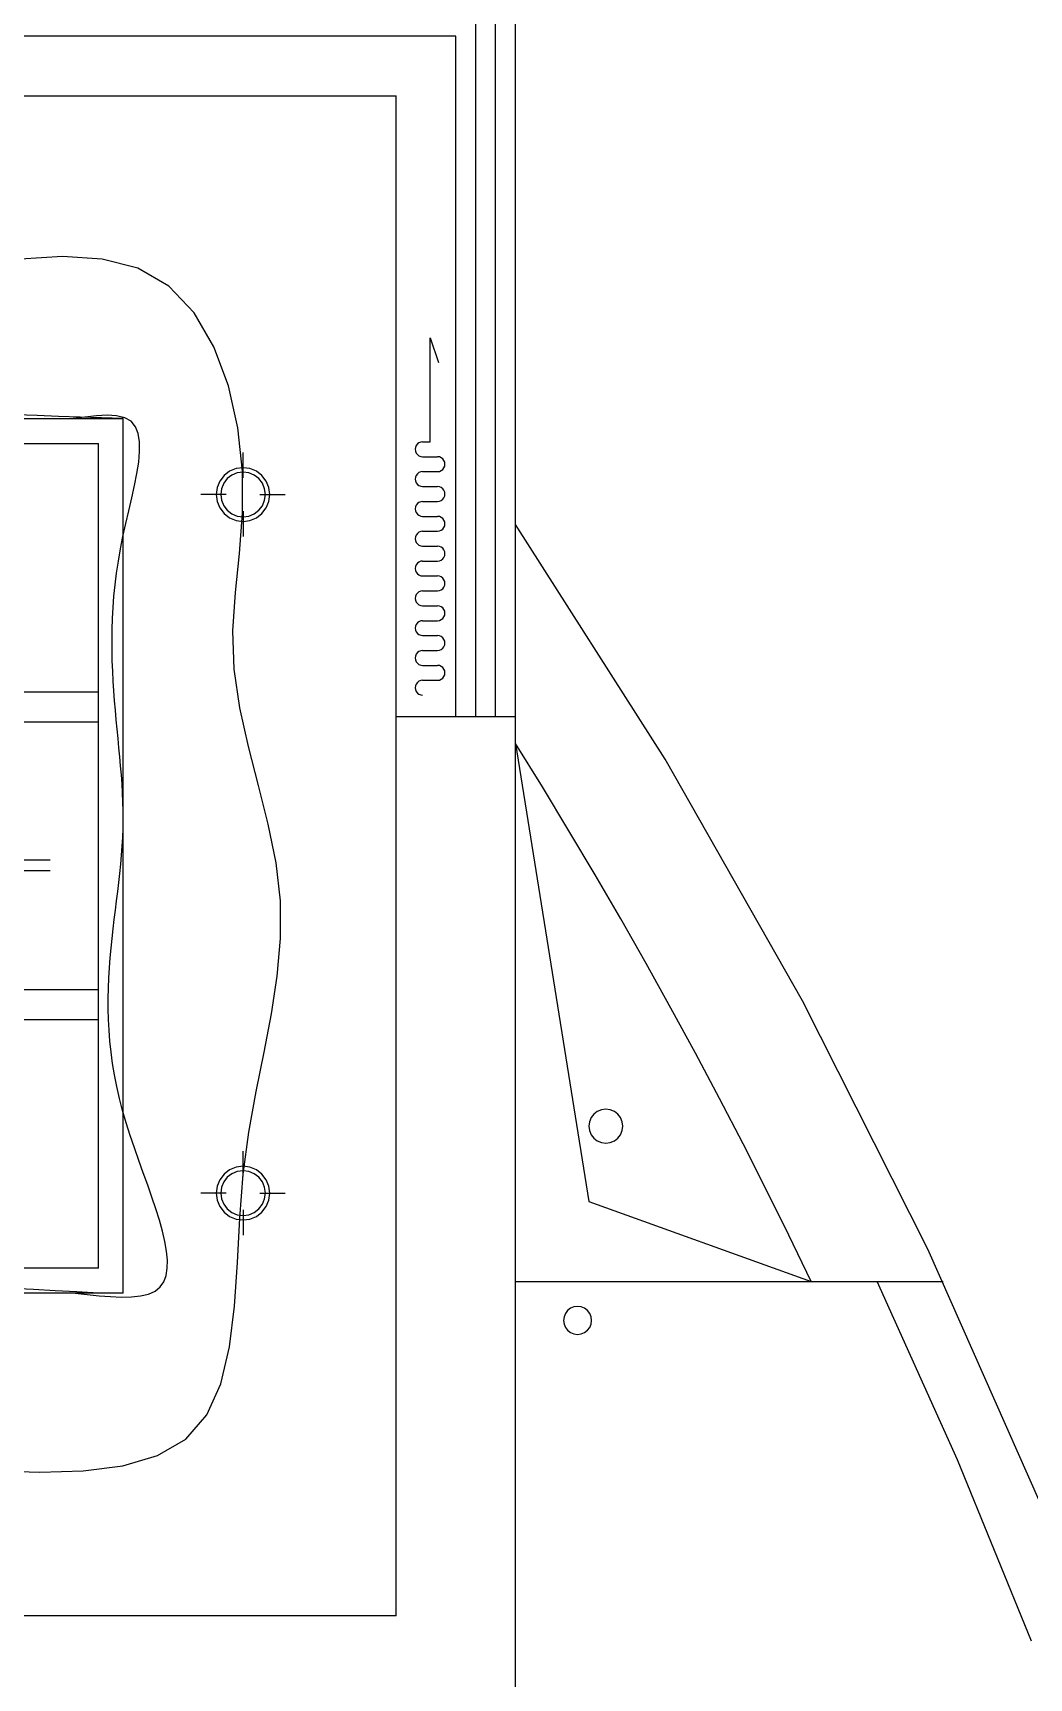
# Model space of a CAD drawing. Header units: centimetres. Extents: x 1966 to 8787, y 7398 to 12383.
# Drawn here: x 4317.8 to 4518.4, y 9215.8 to 9546.9 of the extents above; entities that cross this region are included whole.
import ezdxf

# ---------------------------------------------------------------- set-up
doc = ezdxf.new("R2010")
doc.units = ezdxf.units.CM

msp = doc.modelspace()

# ---------------------------------------------------------------- linework, layer by layer
for p, q in [((4414.97, 9447.95), (4414.97, 9558.29)), ((4410.97, 9409.29), (4410.97, 9554.29)), ((4406.97, 9409.29), (4406.97, 9550.29)), ((4402.97, 9546.29), (4230.42, 9546.29)), ((4402.97, 9409.29), (4402.97, 9546.29)), ((4230.42, 9534.29), (4390.97, 9534.29)), ((4390.97, 9409.29), (4390.97, 9534.29)), ((4323.76, 9501.91), (4315.33, 9501.39)), ((4331.73, 9501.42), (4323.76, 9501.91)), ((4338.95, 9499.56), (4331.73, 9501.42)), ((4345.19, 9495.97), (4338.95, 9499.56)), ((4350.28, 9490.58), (4345.19, 9495.97)), ((4354.25, 9483.75), (4350.28, 9490.58)), ((4397.77, 9464.62), (4397.77, 9485.57)), ((4397.77, 9485.57), (4399.46, 9480.61)), ((4357.15, 9475.89), (4354.25, 9483.75)), ((4359.05, 9467.41), (4357.15, 9475.89)), ((4019.97, 9469.29), (4325.91, 9469.29)), ((4318.65, 9469.89), (4314.33, 9470.03)), ((4322.98, 9469.74), (4318.65, 9469.89)), ((4327.3, 9469.59), (4322.98, 9469.74)), ((4328.28, 9469.61), (4325.91, 9469.29)), ((4325.91, 9469.29), (4335.97, 9469.29)), ((4331.63, 9469.44), (4327.3, 9469.59)), ((4330.58, 9469.86), (4328.28, 9469.61)), ((4332.73, 9469.97), (4330.58, 9469.86)), ((4335.97, 9469.29), (4331.63, 9469.44)), ((4334.66, 9469.86), (4332.73, 9469.97)), ((4336.29, 9469.48), (4334.66, 9469.86)), ((4335.97, 9293.29), (4335.97, 9469.29)), ((4337.55, 9468.75), (4336.29, 9469.48)), ((4338.44, 9467.67), (4337.55, 9468.75)), ((4339, 9466.27), (4338.44, 9467.67)), ((4359.98, 9458.73), (4359.05, 9467.41)), ((4270.87, 9464.29), (4330.97, 9464.29)), ((4330.97, 9414.29), (4330.97, 9464.29)), ((4339.27, 9464.59), (4339, 9466.27)), ((4339.29, 9462.67), (4339.27, 9464.59)), ((4395.21, 9464.19), (4394.97, 9463.87)), ((4395.52, 9464.42), (4395.21, 9464.19)), ((4395.88, 9464.57), (4395.52, 9464.42)), ((4396.27, 9464.62), (4395.88, 9464.57)), ((4396.27, 9464.62), (4397.77, 9464.62)), ((4339.1, 9460.54), (4339.29, 9462.67)), ((4360.11, 9459.42), (4360.11, 9462.49)), ((4394.82, 9463.51), (4394.77, 9463.12)), ((4394.77, 9463.12), (4394.82, 9462.74)), ((4394.97, 9463.87), (4394.82, 9463.51)), ((4394.82, 9462.74), (4394.97, 9462.37)), ((4394.97, 9462.37), (4395.21, 9462.06)), ((4395.21, 9462.06), (4395.52, 9461.83)), ((4395.52, 9461.83), (4395.88, 9461.68)), ((4395.88, 9461.68), (4396.27, 9461.62)), ((4396.27, 9461.62), (4399.27, 9461.62)), ((4399.66, 9461.57), (4399.27, 9461.62)), ((4400.02, 9461.42), (4399.66, 9461.57)), ((4400.33, 9461.19), (4400.02, 9461.42)), ((4400.57, 9460.87), (4400.33, 9461.19)), ((4400.72, 9460.51), (4400.57, 9460.87)), ((4338.26, 9455.83), (4338.74, 9458.25)), ((4338.74, 9458.25), (4339.1, 9460.54)), ((4356.29, 9457.84), (4355.43, 9456.72)), ((4357.41, 9458.7), (4356.29, 9457.84)), ((4357.86, 9457.92), (4356.92, 9457.21)), ((4358.71, 9459.24), (4357.41, 9458.7)), ((4358.94, 9458.37), (4357.86, 9457.92)), ((4360.11, 9459.42), (4358.71, 9459.24)), ((4360.11, 9458.52), (4358.94, 9458.37)), ((4360.02, 9450.27), (4359.98, 9458.73)), ((4361.5, 9459.24), (4360.11, 9459.42)), ((4360.11, 9458.52), (4360.11, 9459.42)), ((4360.11, 9457.39), (4360.11, 9458.52)), ((4361.27, 9458.37), (4360.11, 9458.52)), ((4362.36, 9457.92), (4361.27, 9458.37)), ((4362.81, 9458.7), (4361.5, 9459.24)), ((4363.29, 9457.21), (4362.36, 9457.92)), ((4363.92, 9457.84), (4362.81, 9458.7)), ((4364.78, 9456.72), (4363.92, 9457.84)), ((4394.82, 9457.51), (4394.77, 9457.12)), ((4394.97, 9457.87), (4394.82, 9457.51)), ((4395.21, 9458.19), (4394.97, 9457.87)), ((4395.52, 9458.42), (4395.21, 9458.19)), ((4395.88, 9458.57), (4395.52, 9458.42)), ((4396.27, 9458.62), (4395.88, 9458.57)), ((4396.27, 9458.62), (4399.27, 9458.62)), ((4399.27, 9458.62), (4399.66, 9458.68)), ((4399.66, 9458.68), (4400.02, 9458.83)), ((4400.02, 9458.83), (4400.33, 9459.06)), ((4400.33, 9459.06), (4400.57, 9459.37)), ((4400.57, 9459.37), (4400.72, 9459.74)), ((4400.77, 9460.12), (4400.72, 9460.51)), ((4400.72, 9459.74), (4400.77, 9460.12)), ((4337.7, 9453.32), (4338.26, 9455.83)), ((4354.89, 9455.42), (4354.71, 9454.02)), ((4355.43, 9456.72), (4354.89, 9455.42)), ((4355.76, 9455.19), (4355.61, 9454.02)), ((4356.21, 9456.27), (4355.76, 9455.19)), ((4356.92, 9457.21), (4356.21, 9456.27)), ((4364, 9456.27), (4363.29, 9457.21)), ((4364.45, 9455.19), (4364, 9456.27)), ((4364.61, 9454.02), (4364.45, 9455.19)), ((4365.32, 9455.42), (4364.78, 9456.72)), ((4365.51, 9454.02), (4365.32, 9455.42)), ((4394.77, 9457.12), (4394.82, 9456.74)), ((4394.82, 9456.74), (4394.97, 9456.37)), ((4394.97, 9456.37), (4395.21, 9456.06)), ((4395.21, 9456.06), (4395.52, 9455.83)), ((4395.52, 9455.83), (4395.88, 9455.68)), ((4395.88, 9455.68), (4396.27, 9455.62)), ((4396.27, 9455.62), (4399.27, 9455.62)), ((4399.66, 9455.57), (4399.27, 9455.62)), ((4400.02, 9455.42), (4399.66, 9455.57)), ((4400.33, 9455.19), (4400.02, 9455.42)), ((4400.57, 9454.87), (4400.33, 9455.19)), ((4400.72, 9454.51), (4400.57, 9454.87)), ((4400.77, 9454.12), (4400.72, 9454.51)), ((4400.72, 9453.74), (4400.77, 9454.12)), ((4337.09, 9450.75), (4337.7, 9453.32)), ((4354.71, 9454.02), (4351.64, 9454.02)), ((4354.71, 9454.02), (4354.89, 9452.63)), ((4355.61, 9454.02), (4354.71, 9454.02)), ((4354.89, 9452.63), (4355.43, 9451.32)), ((4355.43, 9451.32), (4356.29, 9450.21)), ((4356.74, 9454.02), (4355.61, 9454.02)), ((4355.61, 9454.02), (4355.76, 9452.86)), ((4355.76, 9452.86), (4356.21, 9451.77)), ((4356.21, 9451.77), (4356.92, 9450.84)), ((4356.92, 9450.84), (4357.86, 9450.13)), ((4362.36, 9450.13), (4363.29, 9450.84)), ((4363.29, 9450.84), (4364, 9451.77)), ((4363.47, 9454.02), (4364.61, 9454.02)), ((4363.92, 9450.21), (4364.78, 9451.32)), ((4364, 9451.77), (4364.45, 9452.86)), ((4364.45, 9452.86), (4364.61, 9454.02)), ((4364.61, 9454.02), (4365.51, 9454.02)), ((4364.78, 9451.32), (4365.32, 9452.63)), ((4365.32, 9452.63), (4365.51, 9454.02)), ((4365.51, 9454.02), (4368.57, 9454.02)), ((4394.82, 9451.51), (4394.77, 9451.12)), ((4394.77, 9451.12), (4394.82, 9450.74)), ((4394.97, 9451.87), (4394.82, 9451.51)), ((4395.21, 9452.19), (4394.97, 9451.87)), ((4395.52, 9452.42), (4395.21, 9452.19)), ((4395.88, 9452.57), (4395.52, 9452.42)), ((4396.27, 9452.62), (4395.88, 9452.57)), ((4396.27, 9452.62), (4399.27, 9452.62)), ((4399.27, 9452.62), (4399.66, 9452.68)), ((4399.66, 9452.68), (4400.02, 9452.83)), ((4400.02, 9452.83), (4400.33, 9453.06)), ((4400.33, 9453.06), (4400.57, 9453.37)), ((4400.57, 9453.37), (4400.72, 9453.74)), ((4335.92, 9445.6), (4336.48, 9448.17)), ((4336.48, 9448.17), (4337.09, 9450.75)), ((4356.29, 9450.21), (4357.41, 9449.35)), ((4357.41, 9449.35), (4358.71, 9448.81)), ((4357.86, 9450.13), (4358.94, 9449.68)), ((4358.71, 9448.81), (4360.11, 9448.62)), ((4358.94, 9449.68), (4360.11, 9449.52)), ((4359.4, 9442.17), (4360.02, 9450.27)), ((4360.11, 9450.66), (4360.11, 9449.52)), ((4360.11, 9449.52), (4361.27, 9449.68)), ((4360.11, 9449.52), (4360.11, 9448.62)), ((4360.11, 9448.62), (4361.5, 9448.81)), ((4360.11, 9448.62), (4360.11, 9445.56)), ((4361.27, 9449.68), (4362.36, 9450.13)), ((4361.5, 9448.81), (4362.81, 9449.35)), ((4362.81, 9449.35), (4363.92, 9450.21)), ((4394.82, 9450.74), (4394.97, 9450.37)), ((4394.97, 9450.37), (4395.21, 9450.06)), ((4395.21, 9450.06), (4395.52, 9449.83)), ((4395.52, 9449.83), (4395.88, 9449.68)), ((4395.88, 9449.68), (4396.27, 9449.62)), ((4396.27, 9449.62), (4399.27, 9449.62)), ((4399.66, 9449.57), (4399.27, 9449.62)), ((4400.02, 9449.42), (4399.66, 9449.57)), ((4400.33, 9449.19), (4400.02, 9449.42)), ((4400.57, 9448.87), (4400.33, 9449.19)), ((4400.72, 9448.51), (4400.57, 9448.87)), ((4400.57, 9447.37), (4400.72, 9447.74)), ((4400.77, 9448.12), (4400.72, 9448.51)), ((4400.72, 9447.74), (4400.77, 9448.12)), ((4445.08, 9400.76), (4414.97, 9447.95)), ((4414.97, 9409.29), (4414.97, 9447.95)), ((4335.42, 9443.09), (4335.92, 9445.6)), ((4394.82, 9445.51), (4394.77, 9445.12)), ((4394.77, 9445.12), (4394.82, 9444.74)), ((4394.97, 9445.87), (4394.82, 9445.51)), ((4394.82, 9444.74), (4394.97, 9444.37)), ((4395.21, 9446.19), (4394.97, 9445.87)), ((4394.97, 9444.37), (4395.21, 9444.06)), ((4395.52, 9446.42), (4395.21, 9446.19)), ((4395.88, 9446.57), (4395.52, 9446.42)), ((4396.27, 9446.62), (4395.88, 9446.57)), ((4396.27, 9446.62), (4399.27, 9446.62)), ((4399.27, 9446.62), (4399.66, 9446.68)), ((4399.66, 9446.68), (4400.02, 9446.83)), ((4400.02, 9446.83), (4400.33, 9447.06)), ((4400.33, 9447.06), (4400.57, 9447.37)), ((4335, 9440.63), (4335.42, 9443.09)), ((4358.59, 9434.33), (4359.4, 9442.17)), ((4395.21, 9444.06), (4395.52, 9443.83)), ((4395.52, 9443.83), (4395.88, 9443.68)), ((4395.88, 9443.68), (4396.27, 9443.62)), ((4396.27, 9443.62), (4399.27, 9443.62)), ((4399.66, 9443.57), (4399.27, 9443.62)), ((4400.02, 9443.42), (4399.66, 9443.57)), ((4400.33, 9443.19), (4400.02, 9443.42)), ((4400.02, 9440.83), (4400.33, 9441.06)), ((4400.57, 9442.87), (4400.33, 9443.19)), ((4400.33, 9441.06), (4400.57, 9441.37)), ((4400.72, 9442.51), (4400.57, 9442.87)), ((4400.57, 9441.37), (4400.72, 9441.74)), ((4400.77, 9442.12), (4400.72, 9442.51)), ((4400.72, 9441.74), (4400.77, 9442.12)), ((4334.35, 9435.86), (4334.64, 9438.22)), ((4334.64, 9438.22), (4335, 9440.63)), ((4394.82, 9439.51), (4394.77, 9439.12)), ((4394.77, 9439.12), (4394.82, 9438.74)), ((4394.97, 9439.87), (4394.82, 9439.51)), ((4394.82, 9438.74), (4394.97, 9438.37)), ((4395.21, 9440.19), (4394.97, 9439.87)), ((4394.97, 9438.37), (4395.21, 9438.06)), ((4395.52, 9440.42), (4395.21, 9440.19)), ((4395.21, 9438.06), (4395.52, 9437.83)), ((4395.88, 9440.57), (4395.52, 9440.42)), ((4395.52, 9437.83), (4395.88, 9437.68)), ((4396.27, 9440.62), (4395.88, 9440.57)), ((4395.88, 9437.68), (4396.27, 9437.62)), ((4396.27, 9440.62), (4399.27, 9440.62)), ((4396.27, 9437.62), (4399.27, 9437.62)), ((4399.27, 9440.62), (4399.66, 9440.68)), ((4399.66, 9437.57), (4399.27, 9437.62)), ((4399.66, 9440.68), (4400.02, 9440.83)), ((4400.02, 9437.42), (4399.66, 9437.57)), ((4334.12, 9433.54), (4334.35, 9435.86)), ((4358.08, 9426.61), (4358.59, 9434.33)), ((4395.52, 9434.42), (4395.21, 9434.19)), ((4395.88, 9434.57), (4395.52, 9434.42)), ((4396.27, 9434.62), (4395.88, 9434.57)), ((4396.27, 9434.62), (4399.27, 9434.62)), ((4399.27, 9434.62), (4399.66, 9434.68)), ((4399.66, 9434.68), (4400.02, 9434.83)), ((4400.33, 9437.19), (4400.02, 9437.42)), ((4400.02, 9434.83), (4400.33, 9435.06)), ((4400.57, 9436.87), (4400.33, 9437.19)), ((4400.33, 9435.06), (4400.57, 9435.37)), ((4400.72, 9436.51), (4400.57, 9436.87)), ((4400.57, 9435.37), (4400.72, 9435.74)), ((4400.77, 9436.12), (4400.72, 9436.51)), ((4400.72, 9435.74), (4400.77, 9436.12)), ((4333.83, 9429.05), (4333.95, 9431.27)), ((4333.95, 9431.27), (4334.12, 9433.54)), ((4394.82, 9433.51), (4394.77, 9433.12)), ((4394.77, 9433.12), (4394.82, 9432.74)), ((4394.97, 9433.87), (4394.82, 9433.51)), ((4394.82, 9432.74), (4394.97, 9432.37)), ((4395.21, 9434.19), (4394.97, 9433.87)), ((4394.97, 9432.37), (4395.21, 9432.06)), ((4395.21, 9432.06), (4395.52, 9431.83)), ((4395.52, 9431.83), (4395.88, 9431.68)), ((4395.88, 9431.68), (4396.27, 9431.62)), ((4396.27, 9431.62), (4399.27, 9431.62)), ((4399.66, 9431.57), (4399.27, 9431.62)), ((4400.02, 9431.42), (4399.66, 9431.57)), ((4400.33, 9431.19), (4400.02, 9431.42)), ((4400.57, 9430.87), (4400.33, 9431.19)), ((4333.76, 9426.86), (4333.83, 9429.05)), ((4394.97, 9427.87), (4394.82, 9427.51)), ((4395.21, 9428.19), (4394.97, 9427.87)), ((4395.52, 9428.42), (4395.21, 9428.19)), ((4395.88, 9428.57), (4395.52, 9428.42)), ((4396.27, 9428.62), (4395.88, 9428.57)), ((4396.27, 9428.62), (4399.27, 9428.62)), ((4399.27, 9428.62), (4399.66, 9428.68)), ((4399.66, 9428.68), (4400.02, 9428.83)), ((4400.02, 9428.83), (4400.33, 9429.06)), ((4400.33, 9429.06), (4400.57, 9429.37)), ((4400.72, 9430.51), (4400.57, 9430.87)), ((4400.57, 9429.37), (4400.72, 9429.74)), ((4400.77, 9430.12), (4400.72, 9430.51)), ((4400.72, 9429.74), (4400.77, 9430.12)), ((4333.73, 9424.71), (4333.76, 9426.86)), ((4333.74, 9422.6), (4333.73, 9424.71)), ((4358.32, 9418.89), (4358.08, 9426.61)), ((4394.82, 9427.51), (4394.77, 9427.12)), ((4394.77, 9427.12), (4394.82, 9426.74)), ((4394.82, 9426.74), (4394.97, 9426.37)), ((4394.97, 9426.37), (4395.21, 9426.06)), ((4395.21, 9426.06), (4395.52, 9425.83)), ((4395.52, 9425.83), (4395.88, 9425.68)), ((4395.88, 9425.68), (4396.27, 9425.62)), ((4396.27, 9425.62), (4399.27, 9425.62)), ((4399.66, 9425.57), (4399.27, 9425.62)), ((4400.02, 9425.42), (4399.66, 9425.57)), ((4400.33, 9425.19), (4400.02, 9425.42)), ((4400.57, 9424.87), (4400.33, 9425.19)), ((4400.72, 9424.51), (4400.57, 9424.87)), ((4400.77, 9424.12), (4400.72, 9424.51)), ((4333.78, 9420.52), (4333.74, 9422.6)), ((4394.82, 9421.51), (4394.77, 9421.12)), ((4394.77, 9421.12), (4394.82, 9420.74)), ((4394.97, 9421.87), (4394.82, 9421.51)), ((4395.21, 9422.19), (4394.97, 9421.87)), ((4395.52, 9422.42), (4395.21, 9422.19)), ((4395.88, 9422.57), (4395.52, 9422.42)), ((4396.27, 9422.62), (4395.88, 9422.57)), ((4396.27, 9422.62), (4399.27, 9422.62)), ((4399.27, 9422.62), (4399.66, 9422.68)), ((4399.66, 9422.68), (4400.02, 9422.83)), ((4400.02, 9422.83), (4400.33, 9423.06)), ((4400.33, 9423.06), (4400.57, 9423.37)), ((4400.57, 9423.37), (4400.72, 9423.74)), ((4400.72, 9423.74), (4400.77, 9424.12)), ((4333.86, 9418.48), (4333.78, 9420.52)), ((4333.97, 9416.46), (4333.86, 9418.48)), ((4359.46, 9411.11), (4358.32, 9418.89)), ((4394.82, 9420.74), (4394.97, 9420.37)), ((4394.97, 9420.37), (4395.21, 9420.06)), ((4395.21, 9420.06), (4395.52, 9419.83)), ((4395.52, 9419.83), (4395.88, 9419.68)), ((4395.88, 9419.68), (4396.27, 9419.62)), ((4396.27, 9419.62), (4399.27, 9419.62)), ((4399.66, 9419.57), (4399.27, 9419.62)), ((4400.02, 9419.42), (4399.66, 9419.57)), ((4400.33, 9419.19), (4400.02, 9419.42)), ((4400.57, 9418.87), (4400.33, 9419.19)), ((4400.72, 9418.51), (4400.57, 9418.87)), ((4400.57, 9417.37), (4400.72, 9417.74)), ((4400.77, 9418.12), (4400.72, 9418.51)), ((4400.72, 9417.74), (4400.77, 9418.12)), ((4334.1, 9414.48), (4333.97, 9416.46)), ((4334.24, 9412.52), (4334.1, 9414.48)), ((4394.82, 9415.51), (4394.77, 9415.12)), ((4394.77, 9415.12), (4394.82, 9414.74)), ((4394.97, 9415.87), (4394.82, 9415.51)), ((4394.82, 9414.74), (4394.97, 9414.37)), ((4395.21, 9416.19), (4394.97, 9415.87)), ((4394.97, 9414.37), (4395.21, 9414.06)), ((4395.52, 9416.42), (4395.21, 9416.19)), ((4395.88, 9416.57), (4395.52, 9416.42)), ((4396.27, 9416.62), (4395.88, 9416.57)), ((4396.27, 9416.62), (4399.27, 9416.62)), ((4399.27, 9416.62), (4399.66, 9416.68)), ((4399.66, 9416.68), (4400.02, 9416.83)), ((4400.02, 9416.83), (4400.33, 9417.06)), ((4400.33, 9417.06), (4400.57, 9417.37)), ((4270.87, 9414.29), (4330.97, 9414.29)), ((4330.97, 9408.29), (4330.97, 9414.29)), ((4334.41, 9410.58), (4334.24, 9412.52)), ((4361.2, 9403.29), (4359.46, 9411.11)), ((4395.21, 9414.06), (4395.52, 9413.83)), ((4395.52, 9413.83), (4395.88, 9413.68)), ((4395.88, 9413.68), (4396.27, 9413.62)), ((4024.97, 9408.29), (4330.97, 9408.29)), ((4330.97, 9354.29), (4330.97, 9408.29)), ((4334.58, 9408.67), (4334.41, 9410.58)), ((4334.76, 9406.78), (4334.58, 9408.67)), ((4390.97, 9228.29), (4390.97, 9409.29)), ((4402.97, 9409.29), (4390.97, 9409.29)), ((4406.97, 9409.29), (4402.97, 9409.29)), ((4410.97, 9409.29), (4406.97, 9409.29)), ((4414.97, 9409.29), (4410.97, 9409.29)), ((4414.97, 9403.92), (4414.97, 9409.29)), ((4334.94, 9404.91), (4334.76, 9406.78)), ((4335.12, 9403.06), (4334.94, 9404.91)), ((4335.29, 9401.22), (4335.12, 9403.06)), ((4335.46, 9399.39), (4335.29, 9401.22)), ((4363.21, 9395.46), (4361.2, 9403.29)), ((4414.97, 9403.92), (4429.72, 9311.69)), ((4420.39, 9395.16), (4414.97, 9403.92)), ((4414.97, 9295.64), (4414.97, 9403.92)), ((4335.61, 9397.58), (4335.46, 9399.39)), ((4472.79, 9352.12), (4445.08, 9400.76)), ((4335.74, 9395.77), (4335.61, 9397.58)), ((4335.84, 9393.97), (4335.74, 9395.77)), ((4365.17, 9387.65), (4363.21, 9395.46)), ((4425.74, 9386.35), (4420.39, 9395.16)), ((4335.92, 9392.17), (4335.84, 9393.97)), ((4335.97, 9390.38), (4335.92, 9392.17)), ((4335.96, 9386.8), (4335.99, 9388.59)), ((4335.99, 9388.59), (4335.97, 9390.38)), ((4335.79, 9383.21), (4335.9, 9385.01)), ((4335.9, 9385.01), (4335.96, 9386.8)), ((4366.76, 9379.9), (4365.17, 9387.65)), ((4431, 9377.49), (4425.74, 9386.35)), ((4335.49, 9379.59), (4335.65, 9381.4)), ((4335.65, 9381.4), (4335.79, 9383.21)), ((4036.59, 9378.31), (4321.27, 9378.31)), ((4311.68, 9380.46), (4321.27, 9380.46)), ((4335.3, 9377.77), (4335.49, 9379.59)), ((4367.65, 9372.23), (4366.76, 9379.9)), ((4334.87, 9374.09), (4335.09, 9375.94)), ((4335.09, 9375.94), (4335.3, 9377.77)), ((4436.18, 9368.59), (4431, 9377.49)), ((4334.41, 9370.37), (4334.64, 9372.24)), ((4334.64, 9372.24), (4334.87, 9374.09)), ((4367.67, 9364.65), (4367.65, 9372.23)), ((4333.95, 9366.57), (4334.18, 9368.48)), ((4334.18, 9368.48), (4334.41, 9370.37)), ((4441.27, 9359.63), (4436.18, 9368.59)), ((4333.74, 9364.65), (4333.95, 9366.57)), ((4333.36, 9360.74), (4333.54, 9362.7)), ((4333.54, 9362.7), (4333.74, 9364.65)), ((4366.99, 9357.09), (4367.67, 9364.65)), ((4333.09, 9356.73), (4333.21, 9358.74)), ((4333.21, 9358.74), (4333.36, 9360.74)), ((4446.28, 9350.62), (4441.27, 9359.63)), ((4333.01, 9354.68), (4333.09, 9356.73)), ((4365.81, 9349.48), (4366.99, 9357.09)), ((4330.97, 9354.29), (4024.97, 9354.29)), ((4330.97, 9348.29), (4330.97, 9354.29)), ((4332.96, 9352.61), (4333.01, 9354.68)), ((4332.96, 9350.51), (4332.96, 9352.61)), ((4498.01, 9302.14), (4472.79, 9352.12)), ((4330.97, 9348.29), (4270.87, 9348.29)), ((4330.97, 9298.29), (4330.97, 9348.29)), ((4333.02, 9348.38), (4332.96, 9350.51)), ((4333.12, 9346.21), (4333.02, 9348.38)), ((4364.33, 9341.76), (4365.81, 9349.48)), ((4451.21, 9341.57), (4446.28, 9350.62)), ((4333.29, 9344.02), (4333.12, 9346.21)), ((4333.53, 9341.78), (4333.29, 9344.02)), ((4333.83, 9339.51), (4333.53, 9341.78)), ((4362.75, 9333.85), (4364.33, 9341.76)), ((4456.04, 9332.47), (4451.21, 9341.57)), ((4334.21, 9337.2), (4333.83, 9339.51)), ((4334.67, 9334.85), (4334.21, 9337.2)), ((4335.21, 9332.46), (4334.67, 9334.85)), ((4335.85, 9330.02), (4335.21, 9332.46)), ((4361.29, 9325.69), (4362.75, 9333.85)), ((4460.79, 9323.33), (4456.04, 9332.47)), ((4336.57, 9327.54), (4335.85, 9330.02)), ((4430.2, 9328.6), (4429.86, 9327.77)), ((4430.74, 9329.31), (4430.2, 9328.6)), ((4431.45, 9329.85), (4430.74, 9329.31)), ((4432.28, 9330.2), (4431.45, 9329.85)), ((4433.17, 9330.31), (4432.28, 9330.2)), ((4434.05, 9330.2), (4433.17, 9330.31)), ((4434.88, 9329.85), (4434.05, 9330.2)), ((4435.59, 9329.31), (4434.88, 9329.85)), ((4436.13, 9328.6), (4435.59, 9329.31)), ((4436.48, 9327.77), (4436.13, 9328.6)), ((4337.38, 9325.03), (4336.57, 9327.54)), ((4338.23, 9322.51), (4337.38, 9325.03)), ((4360.15, 9317.19), (4361.29, 9325.69)), ((4429.86, 9327.77), (4429.74, 9326.89)), ((4429.74, 9326.89), (4429.86, 9326)), ((4429.86, 9326), (4430.2, 9325.17)), ((4430.2, 9325.17), (4430.74, 9324.46)), ((4435.59, 9324.46), (4436.13, 9325.17)), ((4436.13, 9325.17), (4436.48, 9326)), ((4436.59, 9326.89), (4436.48, 9327.77)), ((4436.48, 9326), (4436.59, 9326.89)), ((4339.12, 9319.98), (4338.23, 9322.51)), ((4360.11, 9318.8), (4360.11, 9321.87)), ((4430.74, 9324.46), (4431.45, 9323.92)), ((4431.45, 9323.92), (4432.28, 9323.58)), ((4432.28, 9323.58), (4433.17, 9323.46)), ((4433.17, 9323.46), (4434.05, 9323.58)), ((4434.05, 9323.58), (4434.88, 9323.92)), ((4434.88, 9323.92), (4435.59, 9324.46)), ((4465.46, 9314.14), (4460.79, 9323.33)), ((4340.02, 9317.47), (4339.12, 9319.98)), ((4358.71, 9318.62), (4357.41, 9318.08)), ((4360.11, 9318.8), (4358.71, 9318.62)), ((4361.5, 9318.62), (4360.11, 9318.8)), ((4360.11, 9317.9), (4360.11, 9318.8)), ((4362.81, 9318.08), (4361.5, 9318.62)), ((4340.91, 9315), (4340.02, 9317.47)), ((4341.76, 9312.57), (4340.91, 9315)), ((4355.43, 9316.1), (4354.89, 9314.8)), ((4356.29, 9317.22), (4355.43, 9316.1)), ((4356.21, 9315.65), (4355.76, 9314.57)), ((4356.92, 9316.59), (4356.21, 9315.65)), ((4357.41, 9318.08), (4356.29, 9317.22)), ((4357.86, 9317.3), (4356.92, 9316.59)), ((4358.94, 9317.75), (4357.86, 9317.3)), ((4360.11, 9317.9), (4358.94, 9317.75)), ((4359.45, 9308.36), (4360.15, 9317.19)), ((4361.27, 9317.75), (4360.11, 9317.9)), ((4360.11, 9316.77), (4360.11, 9317.9)), ((4362.36, 9317.3), (4361.27, 9317.75)), ((4363.29, 9316.59), (4362.36, 9317.3)), ((4363.92, 9317.22), (4362.81, 9318.08)), ((4364, 9315.65), (4363.29, 9316.59)), ((4364.78, 9316.1), (4363.92, 9317.22)), ((4364.45, 9314.57), (4364, 9315.65)), ((4365.32, 9314.8), (4364.78, 9316.1)), ((4342.56, 9310.21), (4341.76, 9312.57)), ((4354.71, 9313.4), (4351.64, 9313.4)), ((4354.89, 9314.8), (4354.71, 9313.4)), ((4354.71, 9313.4), (4354.89, 9312.01)), ((4355.61, 9313.4), (4354.71, 9313.4)), ((4354.89, 9312.01), (4355.43, 9310.7)), ((4355.76, 9314.57), (4355.61, 9313.4)), ((4355.61, 9313.4), (4355.76, 9312.24)), ((4356.74, 9313.4), (4355.61, 9313.4)), ((4355.76, 9312.24), (4356.21, 9311.15)), ((4363.47, 9313.4), (4364.61, 9313.4)), ((4364, 9311.15), (4364.45, 9312.24)), ((4364.61, 9313.4), (4364.45, 9314.57)), ((4364.45, 9312.24), (4364.61, 9313.4)), ((4364.61, 9313.4), (4365.51, 9313.4)), ((4364.78, 9310.7), (4365.32, 9312.01)), ((4365.51, 9313.4), (4365.32, 9314.8)), ((4365.32, 9312.01), (4365.51, 9313.4)), ((4365.51, 9313.4), (4368.57, 9313.4)), ((4429.72, 9311.69), (4474.52, 9295.64)), ((4470.03, 9304.91), (4465.46, 9314.14)), ((4343.27, 9307.93), (4342.56, 9310.21)), ((4355.43, 9310.7), (4356.29, 9309.59)), ((4356.21, 9311.15), (4356.92, 9310.22)), ((4356.29, 9309.59), (4357.41, 9308.73)), ((4356.92, 9310.22), (4357.86, 9309.51)), ((4357.41, 9308.73), (4358.71, 9308.19)), ((4357.86, 9309.51), (4358.94, 9309.06)), ((4358.94, 9309.06), (4360.11, 9308.9)), ((4360.11, 9310.04), (4360.11, 9308.9)), ((4360.11, 9308.9), (4361.27, 9309.06)), ((4360.11, 9308.9), (4360.11, 9308)), ((4361.27, 9309.06), (4362.36, 9309.51)), ((4361.5, 9308.19), (4362.81, 9308.73)), ((4362.36, 9309.51), (4363.29, 9310.22)), ((4362.81, 9308.73), (4363.92, 9309.59)), ((4363.29, 9310.22), (4364, 9311.15)), ((4363.92, 9309.59), (4364.78, 9310.7)), ((4343.88, 9305.74), (4343.27, 9307.93)), ((4344.37, 9303.67), (4343.88, 9305.74)), ((4358.71, 9308.19), (4360.11, 9308)), ((4358.98, 9299.41), (4359.45, 9308.36)), ((4360.11, 9308), (4361.5, 9308.19)), ((4360.11, 9308), (4360.11, 9304.94)), ((4344.71, 9301.73), (4344.37, 9303.67)), ((4474.52, 9295.64), (4470.03, 9304.91)), ((4520.68, 9250.96), (4498.01, 9302.14)), ((4344.88, 9299.93), (4344.71, 9301.73)), ((4344.86, 9298.29), (4344.88, 9299.93)), ((4358.4, 9290.67), (4358.98, 9299.41)), ((4330.97, 9298.29), (4270.87, 9298.29)), ((4343.41, 9294.51), (4344.14, 9295.56)), ((4344.14, 9295.56), (4344.62, 9296.83)), ((4344.62, 9296.83), (4344.86, 9298.29)), ((4414.97, 9295.64), (4474.52, 9295.64)), ((4414.97, 9204.29), (4414.97, 9295.64)), ((4474.52, 9295.64), (4487.81, 9295.64)), ((4503.98, 9259.7), (4487.81, 9295.64)), ((4487.81, 9295.64), (4501.06, 9295.64)), ((4326.31, 9293.29), (4019.97, 9293.29)), ((4317.93, 9293.98), (4313.58, 9294.21)), ((4322.27, 9293.75), (4317.93, 9293.98)), ((4326.62, 9293.52), (4322.27, 9293.75)), ((4326.31, 9293.29), (4328.74, 9293.01)), ((4330.97, 9293.29), (4326.31, 9293.29)), ((4330.97, 9293.29), (4326.62, 9293.52)), ((4328.74, 9293.01), (4331.13, 9292.76)), ((4335.97, 9293.29), (4330.97, 9293.29)), ((4331.13, 9292.76), (4333.43, 9292.57)), ((4333.43, 9292.57), (4335.62, 9292.48)), ((4335.62, 9292.48), (4337.65, 9292.51)), ((4337.65, 9292.51), (4339.48, 9292.7)), ((4339.48, 9292.7), (4341.07, 9293.08)), ((4341.07, 9293.08), (4342.39, 9293.67)), ((4342.39, 9293.67), (4343.41, 9294.51)), ((4357.39, 9282.44), (4358.4, 9290.67)), ((4424.74, 9288.52), (4424.64, 9287.79)), ((4425.02, 9289.2), (4424.74, 9288.52)), ((4425.47, 9289.78), (4425.02, 9289.2)), ((4426.05, 9290.23), (4425.47, 9289.78)), ((4426.74, 9290.51), (4426.05, 9290.23)), ((4427.47, 9290.61), (4426.74, 9290.51)), ((4428.2, 9290.51), (4427.47, 9290.61)), ((4428.88, 9290.23), (4428.2, 9290.51)), ((4429.46, 9289.78), (4428.88, 9290.23)), ((4429.91, 9289.2), (4429.46, 9289.78)), ((4430.19, 9288.52), (4429.91, 9289.2)), ((4430.29, 9287.79), (4430.19, 9288.52)), ((4424.64, 9287.79), (4424.74, 9287.06)), ((4424.74, 9287.06), (4425.02, 9286.38)), ((4425.02, 9286.38), (4425.47, 9285.79)), ((4425.47, 9285.79), (4426.05, 9285.34)), ((4426.05, 9285.34), (4426.74, 9285.06)), ((4428.2, 9285.06), (4428.88, 9285.34)), ((4428.88, 9285.34), (4429.46, 9285.79)), ((4429.46, 9285.79), (4429.91, 9286.38)), ((4429.91, 9286.38), (4430.19, 9287.06)), ((4430.19, 9287.06), (4430.29, 9287.79)), ((4355.64, 9275.03), (4357.39, 9282.44)), ((4426.74, 9285.06), (4427.47, 9284.96)), ((4427.47, 9284.96), (4428.2, 9285.06)), ((4352.81, 9268.75), (4355.64, 9275.03)), ((4348.58, 9263.9), (4352.81, 9268.75)), ((4342.87, 9260.57), (4348.58, 9263.9)), ((4335.89, 9258.52), (4342.87, 9260.57)), ((4518.86, 9223.21), (4503.98, 9259.7)), ((4309.91, 9257.52), (4319.16, 9257.26)), ((4319.16, 9257.26), (4327.9, 9257.51)), ((4327.9, 9257.51), (4335.89, 9258.52)), ((4390.97, 9228.29), (4222.42, 9228.29))]:
    msp.add_line(p, q)

doc.saveas('drawing.dxf')
